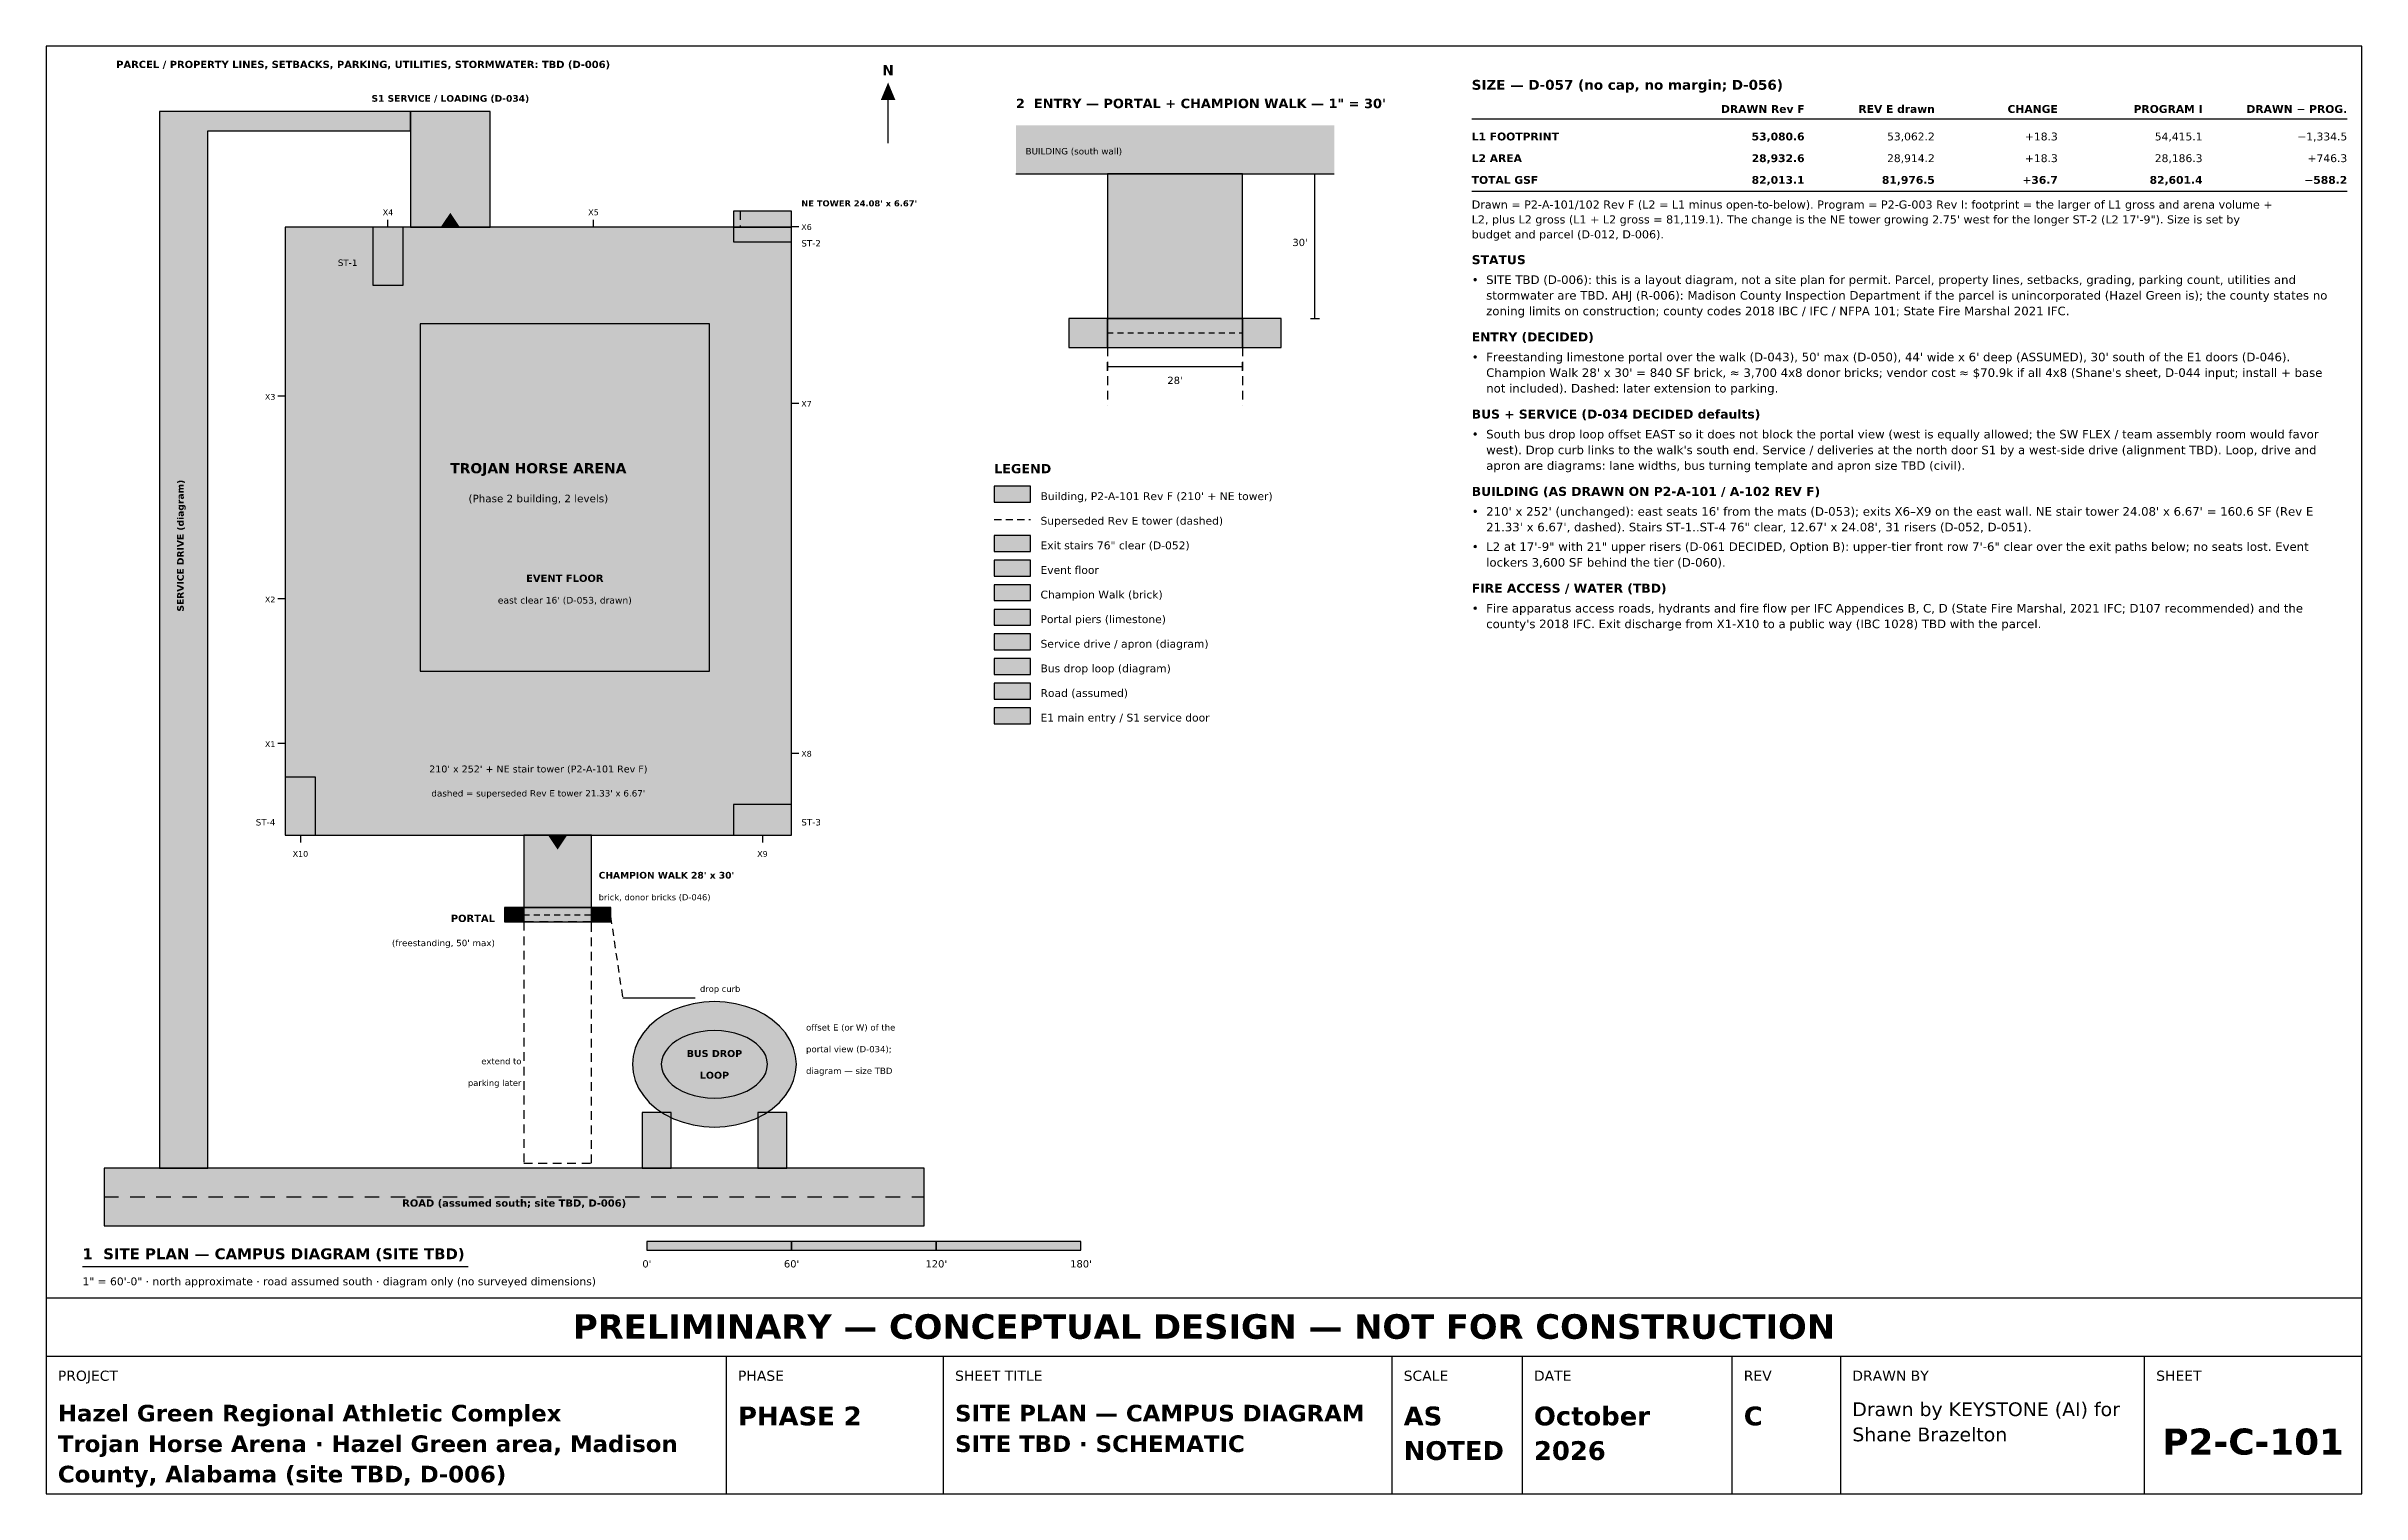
# Model space of a CAD drawing. Header units: inches. Extents: x 0.5 to 16.5, y 0.5 to 10.5.
import ezdxf
from ezdxf.enums import TextEntityAlignment as Align

# ---------------------------------------------------------------- set-up
doc = ezdxf.new("R2010")
doc.units = ezdxf.units.IN
doc.header["$MEASUREMENT"] = 0
for name, color, linetype in [('A-ANNO-DIMS', 7, 'Continuous'), ('A-ANNO-TEXT', 7, 'Continuous'), ('A-AREA-OPEN', 7, 'Continuous'), ('A-FLOR-STRS', 7, 'Continuous'), ('A-WALL', 7, 'Continuous'), ('C-SITE', 7, 'Continuous'), ('G-ANNO-TTLB', 7, 'Continuous')]:
    doc.layers.add(name, color=color, linetype=linetype)
doc.styles.add('KS-BOLD', font='DejaVuSans-Bold.ttf')
doc.styles.add('KS-REG', font='DejaVuSans.ttf')

msp = doc.modelspace()

# ---------------------------------------------------------------- hatches: boundary and pattern name
at = {"layer": 'A-ANNO-DIMS', "true_color": 0x000000}
for points in [[(4.65, 2.183), (5.65, 2.183), (5.65, 2.243), (4.65, 2.243)], [(6.65, 2.183), (7.65, 2.183), (7.65, 2.243), (6.65, 2.243)]]:
    msp.add_hatch(color=7, dxfattribs=at).paths.add_polyline_path(points)
at = {"layer": 'A-ANNO-DIMS', "true_color": 0xffffff}
msp.add_hatch(color=7, dxfattribs=at).paths.add_polyline_path([(5.65, 2.183), (6.65, 2.183), (6.65, 2.243), (5.65, 2.243)])
at = {"layer": 'A-ANNO-TEXT', "true_color": 0x000000}
msp.add_hatch(color=7, dxfattribs=at).paths.add_polyline_path([(6.267, 10.13), (6.317, 10.25), (6.367, 10.13)])
at = {"layer": 'A-FLOR-STRS', "true_color": 0x8c8c8c}
for points in [[(5.249, 9.15), (5.65, 9.15), (5.65, 9.361), (5.249, 9.361)], [(2.756, 8.849), (2.967, 8.849), (2.967, 9.25), (2.756, 9.25)], [(2.15, 5.05), (2.361, 5.05), (2.361, 5.451), (2.15, 5.451)], [(5.249, 5.05), (5.65, 5.05), (5.65, 5.261), (5.249, 5.261)]]:
    msp.add_hatch(color=7, dxfattribs=at).paths.add_polyline_path(points)
at = {"layer": 'A-WALL', "true_color": 0xefe9de}
for points in [[(7.2, 9.62), (9.4, 9.62), (9.4, 9.953), (7.2, 9.953)], [(5.249, 9.25), (5.65, 9.25), (5.65, 9.361), (5.249, 9.361)], [(2.15, 5.05), (5.65, 5.05), (5.65, 9.25), (2.15, 9.25)]]:
    msp.add_hatch(color=7, dxfattribs=at).paths.add_polyline_path(points)
at = {"layer": 'C-SITE', "true_color": 0xdadada}
for points in [[(1.283, 2.75), (1.617, 2.75), (1.617, 9.917), (3.017, 9.917), (3.017, 10.05), (1.283, 10.05)], [(3.017, 9.25), (3.567, 9.25), (3.567, 10.05), (3.017, 10.05)], [(7.05, 6.33), (7.3, 6.33), (7.3, 6.44), (7.05, 6.44)]]:
    msp.add_hatch(color=7, dxfattribs=at).paths.add_polyline_path(points)
at = {"layer": 'C-SITE', "true_color": 0xb5654a}
for points in [[(7.833, 8.62), (8.767, 8.62), (8.767, 9.62), (7.833, 9.62)], [(7.833, 8.42), (8.767, 8.42), (8.767, 8.62), (7.833, 8.62)], [(7.05, 6.67), (7.3, 6.67), (7.3, 6.78), (7.05, 6.78)], [(3.8, 4.55), (4.267, 4.55), (4.267, 5.05), (3.8, 5.05)], [(3.8, 4.45), (4.267, 4.45), (4.267, 4.55), (3.8, 4.55)]]:
    msp.add_hatch(color=7, dxfattribs=at).paths.add_polyline_path(points)
at = {"layer": 'C-SITE', "true_color": 0xcc0000}
for points in [[(8.2, 9.62), (8.4, 9.62), (8.3, 9.487)], [(3.225, 9.25), (3.358, 9.25), (3.292, 9.35)], [(7.05, 5.82), (7.3, 5.82), (7.3, 5.93), (7.05, 5.93)], [(3.967, 5.05), (4.1, 5.05), (4.033, 4.95)]]:
    msp.add_hatch(color=7, dxfattribs=at).paths.add_polyline_path(points)
at = {"layer": 'C-SITE', "true_color": 0xe6d3a8}
for points in [[(3.083, 6.183), (5.083, 6.183), (5.083, 8.583), (3.083, 8.583)], [(7.05, 6.84), (7.3, 6.84), (7.3, 6.95), (7.05, 6.95)]]:
    msp.add_hatch(color=7, dxfattribs=at).paths.add_polyline_path(points)
at = {"layer": 'C-SITE', "true_color": 0xd8cfc0}
for points in [[(7.567, 8.42), (7.833, 8.42), (7.833, 8.62), (7.567, 8.62)], [(8.767, 8.42), (9.033, 8.42), (9.033, 8.62), (8.767, 8.62)], [(7.05, 6.5), (7.3, 6.5), (7.3, 6.61), (7.05, 6.61)], [(3.667, 4.45), (3.8, 4.45), (3.8, 4.55), (3.667, 4.55)], [(4.267, 4.45), (4.4, 4.45), (4.4, 4.55), (4.267, 4.55)]]:
    msp.add_hatch(color=7, dxfattribs=at).paths.add_polyline_path(points)
at = {"layer": 'C-SITE', "true_color": 0xefe9de}
msp.add_hatch(color=7, dxfattribs=at).paths.add_polyline_path([(7.05, 7.35), (7.3, 7.35), (7.3, 7.46), (7.05, 7.46)])
at = {"layer": 'C-SITE', "true_color": 0x8c8c8c}
msp.add_hatch(color=7, dxfattribs=at).paths.add_polyline_path([(7.05, 7.01), (7.3, 7.01), (7.3, 7.12), (7.05, 7.12)])
at = {"layer": 'C-SITE', "true_color": 0xcfcfcf}
for points in [[(7.05, 6.16), (7.3, 6.16), (7.3, 6.27), (7.05, 6.27)], [(5.683, 3.467), (5.678, 3.523), (5.664, 3.579), (5.64, 3.632), (5.607, 3.683), (5.566, 3.73), (5.517, 3.773), (5.462, 3.81), (5.4, 3.842), (5.334, 3.867), (5.263, 3.885), (5.191, 3.896), (5.117, 3.9), (5.043, 3.896), (4.97, 3.885), (4.9, 3.867), (4.833, 3.842), (4.772, 3.81), (4.716, 3.773), (4.667, 3.73), (4.626, 3.683), (4.593, 3.632), (4.569, 3.579), (4.555, 3.523), (4.55, 3.467), (4.555, 3.41), (4.569, 3.355), (4.593, 3.301), (4.626, 3.25), (4.667, 3.203), (4.716, 3.16), (4.772, 3.123), (4.833, 3.091), (4.9, 3.066), (4.97, 3.048), (5.043, 3.037), (5.117, 3.033), (5.191, 3.037), (5.263, 3.048), (5.334, 3.066), (5.4, 3.091), (5.462, 3.123), (5.517, 3.16), (5.566, 3.203), (5.607, 3.25), (5.64, 3.301), (5.664, 3.355), (5.678, 3.41)], [(4.617, 2.75), (4.817, 2.75), (4.817, 3.133), (4.617, 3.133)], [(5.417, 2.75), (5.617, 2.75), (5.617, 3.133), (5.417, 3.133)]]:
    msp.add_hatch(color=7, dxfattribs=at).paths.add_polyline_path(points)
at = {"layer": 'C-SITE', "true_color": 0xc9c9c9}
for points in [[(7.05, 5.99), (7.3, 5.99), (7.3, 6.1), (7.05, 6.1)], [(0.9, 2.35), (6.567, 2.35), (6.567, 2.75), (0.9, 2.75)]]:
    msp.add_hatch(color=7, dxfattribs=at).paths.add_polyline_path(points)
at = {"layer": 'C-SITE', "true_color": 0xffffff}
msp.add_hatch(color=7, dxfattribs=at).paths.add_polyline_path([(5.483, 3.467), (5.48, 3.497), (5.471, 3.527), (5.455, 3.556), (5.434, 3.583), (5.408, 3.609), (5.376, 3.632), (5.34, 3.652), (5.3, 3.669), (5.257, 3.682), (5.212, 3.692), (5.165, 3.698), (5.117, 3.7), (5.069, 3.698), (5.022, 3.692), (4.976, 3.682), (4.933, 3.669), (4.893, 3.652), (4.857, 3.632), (4.826, 3.609), (4.799, 3.583), (4.778, 3.556), (4.762, 3.527), (4.753, 3.497), (4.75, 3.467), (4.753, 3.436), (4.762, 3.406), (4.778, 3.377), (4.799, 3.35), (4.826, 3.325), (4.857, 3.302), (4.893, 3.282), (4.933, 3.265), (4.976, 3.251), (5.022, 3.241), (5.069, 3.235), (5.117, 3.233), (5.165, 3.235), (5.212, 3.241), (5.257, 3.251), (5.3, 3.265), (5.34, 3.282), (5.376, 3.302), (5.408, 3.325), (5.434, 3.35), (5.455, 3.377), (5.471, 3.406), (5.48, 3.436)])

# ---------------------------------------------------------------- linework, layer by layer
at = {"layer": 'A-ANNO-DIMS'}
for p, q in [((9.237, 9.62), (9.297, 9.62)), ((9.267, 8.62), (9.267, 9.62)), ((9.237, 8.62), (9.297, 8.62)), ((7.833, 8.257), (7.833, 8.317)), ((7.833, 8.287), (8.767, 8.287)), ((8.767, 8.257), (8.767, 8.317))]:
    msp.add_line(p, q, dxfattribs=at)
for points in [[(4.65, 2.183), (5.65, 2.183), (5.65, 2.243), (4.65, 2.243)], [(5.65, 2.183), (6.65, 2.183), (6.65, 2.243), (5.65, 2.243)], [(6.65, 2.183), (7.65, 2.183), (7.65, 2.243), (6.65, 2.243)]]:
    msp.add_lwpolyline(points, close=True, dxfattribs=at)
at = {"layer": 'A-ANNO-TEXT'}
for p, q in [((6.317, 9.83), (6.317, 10.21)), ((10.35, 10), (16.4, 10)), ((10.35, 9.5), (16.4, 9.5)), ((0.75, 2.07), (3.415, 2.07))]:
    msp.add_line(p, q, dxfattribs=at)
at = {"layer": 'A-AREA-OPEN'}
for p, q in [((5.35, 9.361), (5.294, 9.361)), ((5.294, 9.361), (5.294, 9.301)), ((5.45, 9.361), (5.39, 9.361)), ((5.55, 9.361), (5.49, 9.361)), ((5.65, 9.361), (5.59, 9.361)), ((5.65, 9.35), (5.65, 9.361)), ((5.65, 9.25), (5.65, 9.31)), ((2.15, 9.25), (2.15, 9.19)), ((2.15, 9.15), (2.15, 9.09)), ((2.25, 9.25), (2.19, 9.25)), ((2.35, 9.25), (2.29, 9.25)), ((2.45, 9.25), (2.39, 9.25)), ((2.55, 9.25), (2.49, 9.25)), ((2.65, 9.25), (2.59, 9.25)), ((2.75, 9.25), (2.69, 9.25)), ((2.85, 9.25), (2.79, 9.25)), ((2.95, 9.25), (2.89, 9.25)), ((3.05, 9.25), (2.99, 9.25)), ((3.15, 9.25), (3.09, 9.25)), ((3.25, 9.25), (3.19, 9.25)), ((3.35, 9.25), (3.29, 9.25)), ((3.45, 9.25), (3.39, 9.25)), ((3.55, 9.25), (3.49, 9.25)), ((3.65, 9.25), (3.59, 9.25)), ((3.75, 9.25), (3.69, 9.25)), ((3.85, 9.25), (3.79, 9.25)), ((3.95, 9.25), (3.89, 9.25)), ((4.05, 9.25), (3.99, 9.25)), ((4.15, 9.25), (4.09, 9.25)), ((4.25, 9.25), (4.19, 9.25)), ((4.35, 9.25), (4.29, 9.25)), ((4.45, 9.25), (4.39, 9.25)), ((4.55, 9.25), (4.49, 9.25)), ((4.65, 9.25), (4.59, 9.25)), ((4.75, 9.25), (4.69, 9.25)), ((4.85, 9.25), (4.79, 9.25)), ((4.95, 9.25), (4.89, 9.25)), ((5.05, 9.25), (4.99, 9.25)), ((5.15, 9.25), (5.09, 9.25)), ((5.25, 9.25), (5.19, 9.25)), ((5.35, 9.25), (5.29, 9.25)), ((5.294, 9.261), (5.294, 9.25)), ((5.294, 9.25), (5.354, 9.25)), ((5.45, 9.25), (5.39, 9.25)), ((5.394, 9.25), (5.454, 9.25)), ((5.55, 9.25), (5.49, 9.25)), ((5.494, 9.25), (5.554, 9.25)), ((5.65, 9.25), (5.59, 9.25)), ((5.594, 9.25), (5.65, 9.25)), ((5.65, 9.15), (5.65, 9.21)), ((2.15, 9.05), (2.15, 8.99)), ((5.65, 9.05), (5.65, 9.11)), ((5.65, 8.95), (5.65, 9.01)), ((2.15, 8.95), (2.15, 8.89)), ((2.15, 8.85), (2.15, 8.79)), ((5.65, 8.85), (5.65, 8.91)), ((5.65, 8.75), (5.65, 8.81)), ((2.15, 8.75), (2.15, 8.69)), ((2.15, 8.65), (2.15, 8.59)), ((5.65, 8.65), (5.65, 8.71)), ((2.15, 8.55), (2.15, 8.49)), ((5.65, 8.55), (5.65, 8.61)), ((5.65, 8.45), (5.65, 8.51)), ((7.833, 8.52), (7.873, 8.52)), ((7.903, 8.52), (7.943, 8.52)), ((7.973, 8.52), (8.013, 8.52)), ((8.043, 8.52), (8.083, 8.52)), ((8.113, 8.52), (8.153, 8.52)), ((8.183, 8.52), (8.223, 8.52)), ((8.253, 8.52), (8.293, 8.52)), ((8.323, 8.52), (8.363, 8.52)), ((8.393, 8.52), (8.433, 8.52)), ((8.463, 8.52), (8.503, 8.52)), ((8.533, 8.52), (8.573, 8.52)), ((8.603, 8.52), (8.643, 8.52)), ((8.673, 8.52), (8.713, 8.52)), ((8.743, 8.52), (8.767, 8.52)), ((2.15, 8.45), (2.15, 8.39)), ((2.15, 8.35), (2.15, 8.29)), ((5.65, 8.35), (5.65, 8.41)), ((7.833, 8.42), (7.833, 8.36)), ((7.833, 8.32), (7.833, 8.26)), ((8.767, 8.42), (8.767, 8.36)), ((8.767, 8.32), (8.767, 8.26)), ((2.15, 8.25), (2.15, 8.19)), ((5.65, 8.25), (5.65, 8.31)), ((5.65, 8.15), (5.65, 8.21)), ((7.833, 8.22), (7.833, 8.16)), ((8.767, 8.22), (8.767, 8.16)), ((2.15, 8.15), (2.15, 8.09)), ((2.15, 8.05), (2.15, 7.99)), ((5.65, 8.05), (5.65, 8.11)), ((5.65, 7.95), (5.65, 8.01)), ((7.833, 8.12), (7.833, 8.06)), ((7.833, 8.02), (7.833, 8.02)), ((8.767, 8.12), (8.767, 8.06)), ((8.767, 8.02), (8.767, 8.02)), ((2.15, 7.95), (2.15, 7.89)), ((2.15, 7.85), (2.15, 7.79)), ((5.65, 7.85), (5.65, 7.91)), ((2.15, 7.75), (2.15, 7.69)), ((5.65, 7.75), (5.65, 7.81)), ((5.65, 7.65), (5.65, 7.71)), ((2.15, 7.65), (2.15, 7.59)), ((2.15, 7.55), (2.15, 7.49)), ((5.65, 7.55), (5.65, 7.61)), ((2.15, 7.45), (2.15, 7.39)), ((5.65, 7.45), (5.65, 7.51)), ((5.65, 7.35), (5.65, 7.41)), ((2.15, 7.35), (2.15, 7.29)), ((2.15, 7.25), (2.15, 7.19)), ((5.65, 7.25), (5.65, 7.31)), ((5.65, 7.15), (5.65, 7.21)), ((7.05, 7.23), (7.1, 7.23)), ((7.13, 7.23), (7.18, 7.23)), ((7.21, 7.23), (7.26, 7.23)), ((7.29, 7.23), (7.3, 7.23)), ((2.15, 7.15), (2.15, 7.09)), ((2.15, 7.05), (2.15, 6.99)), ((5.65, 7.05), (5.65, 7.11)), ((2.15, 6.95), (2.15, 6.89)), ((5.65, 6.95), (5.65, 7.01)), ((5.65, 6.85), (5.65, 6.91)), ((2.15, 6.85), (2.15, 6.79)), ((2.15, 6.75), (2.15, 6.69)), ((5.65, 6.75), (5.65, 6.81)), ((2.15, 6.65), (2.15, 6.59)), ((5.65, 6.65), (5.65, 6.71)), ((5.65, 6.55), (5.65, 6.61)), ((2.15, 6.55), (2.15, 6.49)), ((2.15, 6.45), (2.15, 6.39)), ((5.65, 6.45), (5.65, 6.51)), ((5.65, 6.35), (5.65, 6.41)), ((2.15, 6.35), (2.15, 6.29)), ((2.15, 6.25), (2.15, 6.19)), ((5.65, 6.25), (5.65, 6.31)), ((2.15, 6.15), (2.15, 6.09)), ((5.65, 6.15), (5.65, 6.21)), ((5.65, 6.05), (5.65, 6.11)), ((2.15, 6.05), (2.15, 5.99)), ((2.15, 5.95), (2.15, 5.89)), ((5.65, 5.95), (5.65, 6.01)), ((2.15, 5.85), (2.15, 5.79)), ((5.65, 5.85), (5.65, 5.91)), ((5.65, 5.75), (5.65, 5.81)), ((2.15, 5.75), (2.15, 5.69)), ((2.15, 5.65), (2.15, 5.59)), ((5.65, 5.65), (5.65, 5.71)), ((5.65, 5.55), (5.65, 5.61)), ((2.15, 5.55), (2.15, 5.49)), ((2.15, 5.45), (2.15, 5.39)), ((5.65, 5.45), (5.65, 5.51)), ((2.15, 5.35), (2.15, 5.29)), ((5.65, 5.35), (5.65, 5.41)), ((5.65, 5.25), (5.65, 5.31)), ((2.15, 5.25), (2.15, 5.19)), ((2.15, 5.15), (2.15, 5.09)), ((5.65, 5.15), (5.65, 5.21)), ((2.15, 5.05), (2.21, 5.05)), ((2.25, 5.05), (2.31, 5.05)), ((2.35, 5.05), (2.41, 5.05)), ((2.45, 5.05), (2.51, 5.05)), ((2.55, 5.05), (2.61, 5.05)), ((2.65, 5.05), (2.71, 5.05)), ((2.75, 5.05), (2.81, 5.05)), ((2.85, 5.05), (2.91, 5.05)), ((2.95, 5.05), (3.01, 5.05)), ((3.05, 5.05), (3.11, 5.05)), ((3.15, 5.05), (3.21, 5.05)), ((3.25, 5.05), (3.31, 5.05)), ((3.35, 5.05), (3.41, 5.05)), ((3.45, 5.05), (3.51, 5.05)), ((3.55, 5.05), (3.61, 5.05)), ((3.65, 5.05), (3.71, 5.05)), ((3.75, 5.05), (3.81, 5.05)), ((3.85, 5.05), (3.91, 5.05)), ((3.95, 5.05), (4.01, 5.05)), ((4.05, 5.05), (4.11, 5.05)), ((4.15, 5.05), (4.21, 5.05)), ((4.25, 5.05), (4.31, 5.05)), ((4.35, 5.05), (4.41, 5.05)), ((4.45, 5.05), (4.51, 5.05)), ((4.55, 5.05), (4.61, 5.05)), ((4.65, 5.05), (4.71, 5.05)), ((4.75, 5.05), (4.81, 5.05)), ((4.85, 5.05), (4.91, 5.05)), ((4.95, 5.05), (5.01, 5.05)), ((5.05, 5.05), (5.11, 5.05)), ((5.15, 5.05), (5.21, 5.05)), ((5.25, 5.05), (5.31, 5.05)), ((5.35, 5.05), (5.41, 5.05)), ((5.45, 5.05), (5.51, 5.05)), ((5.55, 5.05), (5.61, 5.05)), ((5.65, 5.05), (5.65, 5.11)), ((3.8, 4.5), (3.84, 4.5)), ((3.87, 4.5), (3.91, 4.5)), ((3.94, 4.5), (3.98, 4.5)), ((4.01, 4.5), (4.05, 4.5)), ((4.08, 4.5), (4.12, 4.5)), ((4.15, 4.5), (4.19, 4.5)), ((4.22, 4.5), (4.26, 4.5)), ((3.8, 4.45), (3.8, 4.39)), ((3.8, 4.35), (3.8, 4.29)), ((3.867, 4.45), (3.807, 4.45)), ((3.967, 4.45), (3.907, 4.45)), ((4.067, 4.45), (4.007, 4.45)), ((4.167, 4.45), (4.107, 4.45)), ((4.267, 4.45), (4.207, 4.45)), ((4.267, 4.383), (4.267, 4.443)), ((4.267, 4.283), (4.267, 4.343)), ((3.8, 4.25), (3.8, 4.19)), ((4.267, 4.183), (4.267, 4.243)), ((3.8, 4.15), (3.8, 4.09)), ((3.8, 4.05), (3.8, 3.99)), ((4.267, 4.083), (4.267, 4.143)), ((4.267, 3.983), (4.267, 4.043)), ((3.8, 3.95), (3.8, 3.89)), ((3.8, 3.85), (3.8, 3.79)), ((4.267, 3.883), (4.267, 3.943)), ((4.267, 3.783), (4.267, 3.843)), ((3.8, 3.75), (3.8, 3.69)), ((4.267, 3.683), (4.267, 3.743)), ((3.8, 3.65), (3.8, 3.59)), ((3.8, 3.55), (3.8, 3.49)), ((4.267, 3.583), (4.267, 3.643)), ((4.267, 3.483), (4.267, 3.543)), ((3.8, 3.45), (3.8, 3.39)), ((4.267, 3.383), (4.267, 3.443)), ((3.8, 3.35), (3.8, 3.29)), ((3.8, 3.25), (3.8, 3.19)), ((4.267, 3.283), (4.267, 3.343)), ((4.267, 3.183), (4.267, 3.243)), ((3.8, 3.15), (3.8, 3.09)), ((3.8, 3.05), (3.8, 2.99)), ((4.267, 3.083), (4.267, 3.143)), ((4.267, 2.983), (4.267, 3.043)), ((3.8, 2.95), (3.8, 2.89)), ((4.267, 2.883), (4.267, 2.943)), ((3.8, 2.85), (3.8, 2.79)), ((3.8, 2.783), (3.86, 2.783)), ((3.9, 2.783), (3.96, 2.783)), ((4, 2.783), (4.06, 2.783)), ((4.1, 2.783), (4.16, 2.783)), ((4.2, 2.783), (4.26, 2.783)), ((4.267, 2.783), (4.267, 2.843))]:
    msp.add_line(p, q, dxfattribs=at)
at = {"layer": 'A-FLOR-STRS'}
for points in [[(5.249, 9.15), (5.65, 9.15), (5.65, 9.361), (5.249, 9.361)], [(2.756, 8.849), (2.967, 8.849), (2.967, 9.25), (2.756, 9.25)], [(2.15, 5.05), (2.361, 5.05), (2.361, 5.451), (2.15, 5.451)], [(5.249, 5.05), (5.65, 5.05), (5.65, 5.261), (5.249, 5.261)]]:
    msp.add_lwpolyline(points, close=True, dxfattribs=at)
at = {"layer": 'A-WALL'}
msp.add_line((7.2, 9.62), (9.4, 9.62), dxfattribs=at)
for points in [[(5.249, 9.25), (5.65, 9.25), (5.65, 9.361), (5.249, 9.361)], [(2.15, 5.05), (5.65, 5.05), (5.65, 9.25), (2.15, 9.25)]]:
    msp.add_lwpolyline(points, close=True, dxfattribs=at)
at = {"layer": 'C-SITE'}
for p, q in [((2.861, 9.25), (2.861, 9.3)), ((4.281, 9.25), (4.281, 9.3)), ((5.65, 9.256), (5.7, 9.256)), ((2.15, 8.083), (2.1, 8.083)), ((5.65, 8.035), (5.7, 8.035)), ((2.15, 6.683), (2.1, 6.683)), ((2.15, 5.683), (2.1, 5.683)), ((5.65, 5.617), (5.7, 5.617)), ((2.256, 5.05), (2.256, 5)), ((5.449, 5.05), (5.449, 5)), ((4.409, 4.438), (4.402, 4.487)), ((4.421, 4.354), (4.414, 4.403)), ((4.434, 4.27), (4.427, 4.319)), ((4.446, 4.186), (4.439, 4.235)), ((4.459, 4.102), (4.451, 4.151)), ((4.471, 4.017), (4.464, 4.067)), ((4.483, 3.933), (4.476, 3.983)), ((4.483, 3.925), (4.983, 3.925)), ((0.9, 2.55), (1, 2.55)), ((1.08, 2.55), (1.18, 2.55)), ((1.26, 2.55), (1.36, 2.55)), ((1.44, 2.55), (1.54, 2.55)), ((1.62, 2.55), (1.72, 2.55)), ((1.8, 2.55), (1.9, 2.55)), ((1.98, 2.55), (2.08, 2.55)), ((2.16, 2.55), (2.26, 2.55)), ((2.34, 2.55), (2.44, 2.55)), ((2.52, 2.55), (2.62, 2.55)), ((2.7, 2.55), (2.8, 2.55)), ((2.88, 2.55), (2.98, 2.55)), ((3.06, 2.55), (3.16, 2.55)), ((3.24, 2.55), (3.34, 2.55)), ((3.42, 2.55), (3.52, 2.55)), ((3.6, 2.55), (3.7, 2.55)), ((3.78, 2.55), (3.88, 2.55)), ((3.96, 2.55), (4.06, 2.55)), ((4.14, 2.55), (4.24, 2.55)), ((4.32, 2.55), (4.42, 2.55)), ((4.5, 2.55), (4.6, 2.55)), ((4.68, 2.55), (4.78, 2.55)), ((4.86, 2.55), (4.96, 2.55)), ((5.04, 2.55), (5.14, 2.55)), ((5.22, 2.55), (5.32, 2.55)), ((5.4, 2.55), (5.5, 2.55)), ((5.58, 2.55), (5.68, 2.55)), ((5.76, 2.55), (5.86, 2.55)), ((5.94, 2.55), (6.04, 2.55)), ((6.12, 2.55), (6.22, 2.55)), ((6.3, 2.55), (6.4, 2.55)), ((6.48, 2.55), (6.567, 2.55))]:
    msp.add_line(p, q, dxfattribs=at)
for points in [[(1.283, 2.75), (1.617, 2.75), (1.617, 9.917), (3.017, 9.917), (3.017, 10.05), (1.283, 10.05)], [(3.017, 9.25), (3.567, 9.25), (3.567, 10.05), (3.017, 10.05)], [(7.833, 8.62), (8.767, 8.62), (8.767, 9.62), (7.833, 9.62)], [(3.083, 6.183), (5.083, 6.183), (5.083, 8.583), (3.083, 8.583)], [(7.567, 8.42), (7.833, 8.42), (7.833, 8.62), (7.567, 8.62)], [(7.833, 8.42), (8.767, 8.42), (8.767, 8.62), (7.833, 8.62)], [(8.767, 8.42), (9.033, 8.42), (9.033, 8.62), (8.767, 8.62)], [(7.05, 7.35), (7.3, 7.35), (7.3, 7.46), (7.05, 7.46)], [(7.05, 7.01), (7.3, 7.01), (7.3, 7.12), (7.05, 7.12)], [(7.05, 6.84), (7.3, 6.84), (7.3, 6.95), (7.05, 6.95)], [(7.05, 6.67), (7.3, 6.67), (7.3, 6.78), (7.05, 6.78)], [(7.05, 6.5), (7.3, 6.5), (7.3, 6.61), (7.05, 6.61)], [(7.05, 6.33), (7.3, 6.33), (7.3, 6.44), (7.05, 6.44)], [(7.05, 6.16), (7.3, 6.16), (7.3, 6.27), (7.05, 6.27)], [(7.05, 5.99), (7.3, 5.99), (7.3, 6.1), (7.05, 6.1)], [(7.05, 5.82), (7.3, 5.82), (7.3, 5.93), (7.05, 5.93)], [(3.8, 4.55), (4.267, 4.55), (4.267, 5.05), (3.8, 5.05)], [(3.667, 4.45), (3.8, 4.45), (3.8, 4.55), (3.667, 4.55)], [(3.8, 4.45), (4.267, 4.45), (4.267, 4.55), (3.8, 4.55)], [(4.267, 4.45), (4.4, 4.45), (4.4, 4.55), (4.267, 4.55)], [(5.683, 3.467), (5.678, 3.523), (5.664, 3.579), (5.64, 3.632), (5.607, 3.683), (5.566, 3.73), (5.517, 3.773), (5.462, 3.81), (5.4, 3.842), (5.334, 3.867), (5.263, 3.885), (5.191, 3.896), (5.117, 3.9), (5.043, 3.896), (4.97, 3.885), (4.9, 3.867), (4.833, 3.842), (4.772, 3.81), (4.716, 3.773), (4.667, 3.73), (4.626, 3.683), (4.593, 3.632), (4.569, 3.579), (4.555, 3.523), (4.55, 3.467), (4.555, 3.41), (4.569, 3.355), (4.593, 3.301), (4.626, 3.25), (4.667, 3.203), (4.716, 3.16), (4.772, 3.123), (4.833, 3.091), (4.9, 3.066), (4.97, 3.048), (5.043, 3.037), (5.117, 3.033), (5.191, 3.037), (5.263, 3.048), (5.334, 3.066), (5.4, 3.091), (5.462, 3.123), (5.517, 3.16), (5.566, 3.203), (5.607, 3.25), (5.64, 3.301), (5.664, 3.355), (5.678, 3.41)], [(5.483, 3.467), (5.48, 3.497), (5.471, 3.527), (5.455, 3.556), (5.434, 3.583), (5.408, 3.609), (5.376, 3.632), (5.34, 3.652), (5.3, 3.669), (5.257, 3.682), (5.212, 3.692), (5.165, 3.698), (5.117, 3.7), (5.069, 3.698), (5.022, 3.692), (4.976, 3.682), (4.933, 3.669), (4.893, 3.652), (4.857, 3.632), (4.826, 3.609), (4.799, 3.583), (4.778, 3.556), (4.762, 3.527), (4.753, 3.497), (4.75, 3.467), (4.753, 3.436), (4.762, 3.406), (4.778, 3.377), (4.799, 3.35), (4.826, 3.325), (4.857, 3.302), (4.893, 3.282), (4.933, 3.265), (4.976, 3.251), (5.022, 3.241), (5.069, 3.235), (5.117, 3.233), (5.165, 3.235), (5.212, 3.241), (5.257, 3.251), (5.3, 3.265), (5.34, 3.282), (5.376, 3.302), (5.408, 3.325), (5.434, 3.35), (5.455, 3.377), (5.471, 3.406), (5.48, 3.436)], [(4.617, 2.75), (4.817, 2.75), (4.817, 3.133), (4.617, 3.133)], [(5.417, 2.75), (5.617, 2.75), (5.617, 3.133), (5.417, 3.133)], [(0.9, 2.35), (6.567, 2.35), (6.567, 2.75), (0.9, 2.75)]]:
    msp.add_lwpolyline(points, close=True, dxfattribs=at)
at = {"layer": 'G-ANNO-TTLB'}
for p, q in [((0.5, 1.45), (16.5, 1.45)), ((5.2, 0.5), (5.2, 1.45)), ((6.7, 0.5), (6.7, 1.45)), ((9.8, 0.5), (9.8, 1.45)), ((10.7, 0.5), (10.7, 1.45)), ((12.15, 0.5), (12.15, 1.45)), ((12.9, 0.5), (12.9, 1.45)), ((15, 0.5), (15, 1.45))]:
    msp.add_line(p, q, dxfattribs=at)
for points in [[(0.5, 0.5), (16.5, 0.5), (16.5, 10.5), (0.5, 10.5)], [(0.5, 1.45), (16.5, 1.45), (16.5, 1.85), (0.5, 1.85)]]:
    msp.add_lwpolyline(points, close=True, dxfattribs=at)

# ---------------------------------------------------------------- texts
at = {"layer": 'A-ANNO-DIMS', "style": 'KS-REG'}
msp.add_text("30'", height=0.05, dxfattribs=at).set_placement((9.217, 9.12), align=Align.RIGHT)
for s, p in [("28'", (8.3, 8.167)), ("0'", (4.65, 2.063)), ("60'", (5.65, 2.063)), ("120'", (6.65, 2.063)), ("180'", (7.65, 2.063))]:
    msp.add_text(s, height=0.05, dxfattribs=at).set_placement(p, align=Align.CENTER)
at = {"layer": 'A-ANNO-TEXT'}
for s, height, style, p in [('PARCEL / PROPERTY LINES, SETBACKS, PARKING, UTILITIES, STORMWATER: TBD (D-006)', 0.05, 'KS-BOLD', (0.983, 10.35)), ('SIZE — D-057 (no cap, no margin; D-056)', 0.068, 'KS-BOLD', (10.35, 10.2)), ('2  ENTRY — PORTAL + CHAMPION WALK — 1" = 30\'', 0.065, 'KS-BOLD', (7.2, 10.073)), ('BUILDING (south wall)', 0.044, 'KS-REG', (7.267, 9.753)), ('L1 FOOTPRINT', 0.054, 'KS-BOLD', (10.35, 9.85)), ('TOTAL GSF', 0.054, 'KS-BOLD', (10.35, 9.55)), ('L2 AREA', 0.054, 'KS-BOLD', (10.35, 9.7)), ("NE TOWER 24.08' x 6.67'", 0.042, 'KS-BOLD', (5.717, 9.394)), ('Drawn = P2-A-101/102 Rev F (L2 = L1 minus open-to-below). Program = P2-G-003 Rev I: footprint = the larger of L1 gross and arena volume +', 0.056, 'KS-REG', (10.35, 9.379)), ('L2, plus L2 gross (L1 + L2 gross = 81,119.1). The change is the NE tower growing 2.75\' west for the longer ST-2 (L2 17\'-9"). Size is set by', 0.056, 'KS-REG', (10.35, 9.276)), ('X6', 0.04, 'KS-REG', (5.717, 9.231)), ('ST-2', 0.044, 'KS-REG', (5.717, 9.117)), ('budget and parcel (D-012, D-006).', 0.056, 'KS-REG', (10.35, 9.173)), ('STATUS', 0.062, 'KS-BOLD', (10.35, 8.995)), ('•', 0.059, 'KS-REG', (10.35, 8.858)), ('stormwater are TBD. AHJ (R-006): Madison County Inspection Department if the parcel is unincorporated (Hazel Green is); the county states no', 0.059, 'KS-REG', (10.45, 8.75)), ('SITE TBD (D-006): this is a layout diagram, not a site plan for permit. Parcel, property lines, setbacks, grading, parking count, utilities and', 0.059, 'KS-REG', (10.45, 8.858)), ('zoning limits on construction; county codes 2018 IBC / IFC / NFPA 101; State Fire Marshal 2021 IFC.', 0.059, 'KS-REG', (10.45, 8.642)), ('ENTRY (DECIDED)', 0.062, 'KS-BOLD', (10.35, 8.461)), ('•', 0.059, 'KS-REG', (10.35, 8.324)), ("Freestanding limestone portal over the walk (D-043), 50' max (D-050), 44' wide x 6' deep (ASSUMED), 30' south of the E1 doors (D-046).", 0.059, 'KS-REG', (10.45, 8.324)), ("Champion Walk 28' x 30' = 840 SF brick, ≈ 3,700 4x8 donor bricks; vendor cost ≈ $70.9k if all 4x8 (Shane's sheet, D-044 input; install + base", 0.059, 'KS-REG', (10.45, 8.216)), ('not included). Dashed: later extension to parking.', 0.059, 'KS-REG', (10.45, 8.108)), ('X7', 0.04, 'KS-REG', (5.717, 8.01)), ('BUS + SERVICE (D-034 DECIDED defaults)', 0.062, 'KS-BOLD', (10.35, 7.928)), ('South bus drop loop offset EAST so it does not block the portal view (west is equally allowed; the SW FLEX / team assembly room would favor', 0.059, 'KS-REG', (10.45, 7.791)), ('•', 0.059, 'KS-REG', (10.35, 7.791)), ("west). Drop curb links to the walk's south end. Service / deliveries at the north door S1 by a west-side drive (alignment TBD). Loop, drive and", 0.059, 'KS-REG', (10.45, 7.682)), ('LEGEND', 0.064, 'KS-BOLD', (7.05, 7.55)), ('apron are diagrams: lane widths, bus turning template and apron size TBD (civil).', 0.059, 'KS-REG', (10.45, 7.574)), ("Building, P2-A-101 Rev F (210' + NE tower)", 0.054, 'KS-REG', (7.37, 7.365)), ('BUILDING (AS DRAWN ON P2-A-101 / A-102 REV F)', 0.062, 'KS-BOLD', (10.35, 7.394)), ('Superseded Rev E tower (dashed)', 0.054, 'KS-REG', (7.37, 7.195)), ('•', 0.059, 'KS-REG', (10.35, 7.257)), ("210' x 252' (unchanged): east seats 16' from the mats (D-053); exits X6–X9 on the east wall. NE stair tower 24.08' x 6.67' = 160.6 SF (Rev E", 0.059, 'KS-REG', (10.45, 7.257)), ('21.33\' x 6.67\', dashed). Stairs ST-1..ST-4 76" clear, 12.67\' x 24.08\', 31 risers (D-052, D-051).', 0.059, 'KS-REG', (10.45, 7.149)), ('Exit stairs 76" clear (D-052)', 0.054, 'KS-REG', (7.37, 7.025)), ('•', 0.059, 'KS-REG', (10.35, 7.014)), ('L2 at 17\'-9" with 21" upper risers (D-061 DECIDED, Option B): upper-tier front row 7\'-6" clear over the exit paths below; no seats lost. Event', 0.059, 'KS-REG', (10.45, 7.014)), ('Event floor', 0.054, 'KS-REG', (7.37, 6.855)), ('lockers 3,600 SF behind the tier (D-060).', 0.059, 'KS-REG', (10.45, 6.905)), ('Champion Walk (brick)', 0.054, 'KS-REG', (7.37, 6.685)), ('FIRE ACCESS / WATER (TBD)', 0.062, 'KS-BOLD', (10.35, 6.725)), ('Portal piers (limestone)', 0.054, 'KS-REG', (7.37, 6.515)), ('•', 0.059, 'KS-REG', (10.35, 6.588)), ('Fire apparatus access roads, hydrants and fire flow per IFC Appendices B, C, D (State Fire Marshal, 2021 IFC; D107 recommended) and the', 0.059, 'KS-REG', (10.45, 6.588)), ('Service drive / apron (diagram)', 0.054, 'KS-REG', (7.37, 6.345)), ("county's 2018 IFC. Exit discharge from X1-X10 to a public way (IBC 1028) TBD with the parcel.", 0.059, 'KS-REG', (10.45, 6.48)), ('Bus drop loop (diagram)', 0.054, 'KS-REG', (7.37, 6.175)), ('Road (assumed)', 0.054, 'KS-REG', (7.37, 6.005)), ('E1 main entry / S1 service door', 0.054, 'KS-REG', (7.37, 5.835)), ('X8', 0.04, 'KS-REG', (5.717, 5.592)), ('ST-3', 0.044, 'KS-REG', (5.717, 5.117)), ("CHAMPION WALK 28' x 30'", 0.046, 'KS-BOLD', (4.317, 4.75)), ('brick, donor bricks (D-046)', 0.042, 'KS-REG', (4.317, 4.6)), ('drop curb', 0.042, 'KS-REG', (5.017, 3.967)), ('offset E (or W) of the', 0.043, 'KS-REG', (5.75, 3.7)), ('portal view (D-034);', 0.043, 'KS-REG', (5.75, 3.55)), ('diagram — size TBD', 0.043, 'KS-REG', (5.75, 3.4)), ('1  SITE PLAN — CAMPUS DIAGRAM (SITE TBD)', 0.075, 'KS-BOLD', (0.75, 2.12)), ('1" = 60\'-0" · north approximate · road assumed south · diagram only (no surveyed dimensions)', 0.054, 'KS-REG', (0.75, 1.94))]:
    msp.add_text(s, height=height, dxfattribs=dict(at, style=style)).set_placement(p)
for s, height, style, p in [('N', 0.07, 'KS-BOLD', (6.317, 10.3)), ('S1 SERVICE / LOADING (D-034)', 0.046, 'KS-BOLD', (3.292, 10.117)), ('X4', 0.04, 'KS-REG', (2.861, 9.333)), ('X5', 0.04, 'KS-REG', (4.281, 9.333)), ('TROJAN HORSE ARENA', 0.07, 'KS-BOLD', (3.9, 7.55)), ('(Phase 2 building, 2 levels)', 0.052, 'KS-REG', (3.9, 7.35)), ('EVENT FLOOR', 0.05, 'KS-BOLD', (4.083, 6.8)), ("east clear 16' (D-053, drawn)", 0.046, 'KS-REG', (4.083, 6.65)), ("210' x 252' + NE stair tower (P2-A-101 Rev F)", 0.048, 'KS-REG', (3.9, 5.483)), ("dashed = superseded Rev E tower 21.33' x 6.67'", 0.044, 'KS-REG', (3.9, 5.317)), ('X10', 0.04, 'KS-REG', (2.256, 4.9)), ('X9', 0.04, 'KS-REG', (5.449, 4.9)), ('BUS DROP', 0.048, 'KS-BOLD', (5.117, 3.517)), ('LOOP', 0.048, 'KS-BOLD', (5.117, 3.367)), ('ROAD (assumed south; site TBD, D-006)', 0.05, 'KS-BOLD', (3.733, 2.483))]:
    msp.add_text(s, height=height, dxfattribs=dict(at, style=style)).set_placement(p, align=Align.CENTER)
for s, height, style, p in [('DRAWN Rev F', 0.054, 'KS-BOLD', (12.65, 10.04)), ('REV E drawn', 0.054, 'KS-BOLD', (13.55, 10.04)), ('CHANGE', 0.054, 'KS-BOLD', (14.4, 10.04)), ('PROGRAM I', 0.054, 'KS-BOLD', (15.4, 10.04)), ('DRAWN − PROG.', 0.054, 'KS-BOLD', (16.4, 10.04)), ('53,080.6', 0.054, 'KS-BOLD', (12.65, 9.85)), ('53,062.2', 0.054, 'KS-REG', (13.55, 9.85)), ('+18.3', 0.054, 'KS-REG', (14.4, 9.85)), ('54,415.1', 0.054, 'KS-REG', (15.4, 9.85)), ('−1,334.5', 0.054, 'KS-REG', (16.4, 9.85)), ('82,013.1', 0.054, 'KS-BOLD', (12.65, 9.55)), ('28,932.6', 0.054, 'KS-BOLD', (12.65, 9.7)), ('81,976.5', 0.054, 'KS-BOLD', (13.55, 9.55)), ('28,914.2', 0.054, 'KS-REG', (13.55, 9.7)), ('+36.7', 0.054, 'KS-BOLD', (14.4, 9.55)), ('+18.3', 0.054, 'KS-REG', (14.4, 9.7)), ('82,601.4', 0.054, 'KS-BOLD', (15.4, 9.55)), ('28,186.3', 0.054, 'KS-REG', (15.4, 9.7)), ('−588.2', 0.054, 'KS-BOLD', (16.4, 9.55)), ('+746.3', 0.054, 'KS-REG', (16.4, 9.7)), ('ST-1', 0.044, 'KS-REG', (2.65, 8.983)), ('X3', 0.04, 'KS-REG', (2.083, 8.058)), ('X2', 0.04, 'KS-REG', (2.083, 6.658)), ('X1', 0.04, 'KS-REG', (2.083, 5.658)), ('ST-4', 0.044, 'KS-REG', (2.083, 5.117)), ('PORTAL', 0.05, 'KS-BOLD', (3.6, 4.45)), ("(freestanding, 50' max)", 0.044, 'KS-REG', (3.6, 4.283)), ('parking later', 0.042, 'KS-REG', (3.783, 3.317)), ('extend to', 0.042, 'KS-REG', (3.783, 3.467))]:
    msp.add_text(s, height=height, dxfattribs=dict(at, style=style)).set_placement(p, align=Align.RIGHT)
at = {"layer": 'A-ANNO-TEXT', "style": 'KS-BOLD'}
msp.add_text('SERVICE DRIVE (diagram)', height=0.046, rotation=90, dxfattribs=at).set_placement((1.45, 7.05), align=Align.CENTER)
at = {"layer": 'G-ANNO-TTLB', "style": 'KS-BOLD'}
for s, height, p in [('PRELIMINARY — CONCEPTUAL DESIGN — NOT FOR CONSTRUCTION', 0.17, (8.5, 1.57)), ('P2-C-101', 0.18, (15.75, 0.77))]:
    msp.add_text(s, height=height, dxfattribs=at).set_placement(p, align=Align.CENTER)
at = {"layer": 'G-ANNO-TTLB'}
for s, height, style, p in [('PROJECT', 0.07, 'KS-REG', (0.58, 1.28)), ('PHASE', 0.07, 'KS-REG', (5.28, 1.28)), ('SHEET TITLE', 0.07, 'KS-REG', (6.78, 1.28)), ('SCALE', 0.07, 'KS-REG', (9.88, 1.28)), ('DATE', 0.07, 'KS-REG', (10.78, 1.28)), ('REV', 0.07, 'KS-REG', (12.23, 1.28)), ('DRAWN BY', 0.07, 'KS-REG', (12.98, 1.28)), ('SHEET', 0.07, 'KS-REG', (15.08, 1.28)), ('Drawn by KEYSTONE (AI) for', 0.095, 'KS-REG', (12.98, 1.036)), ('Hazel Green Regional Athletic Complex', 0.115, 'KS-BOLD', (0.58, 0.999)), ('PHASE 2', 0.13, 'KS-BOLD', (5.28, 0.972)), ('SITE PLAN — CAMPUS DIAGRAM', 0.115, 'KS-BOLD', (6.78, 0.999)), ('AS', 0.13, 'KS-BOLD', (9.88, 0.972)), ('October', 0.13, 'KS-BOLD', (10.78, 0.972)), ('C', 0.13, 'KS-BOLD', (12.23, 0.972)), ('Shane Brazelton', 0.095, 'KS-REG', (12.98, 0.862)), ('Trojan Horse Arena · Hazel Green area, Madison', 0.115, 'KS-BOLD', (0.58, 0.788)), ('SITE TBD · SCHEMATIC', 0.115, 'KS-BOLD', (6.78, 0.788)), ('NOTED', 0.13, 'KS-BOLD', (9.88, 0.733)), ('2026', 0.13, 'KS-BOLD', (10.78, 0.733)), ('County, Alabama (site TBD, D-006)', 0.115, 'KS-BOLD', (0.58, 0.578))]:
    msp.add_text(s, height=height, dxfattribs=dict(at, style=style)).set_placement(p)

doc.saveas('drawing.dxf')
